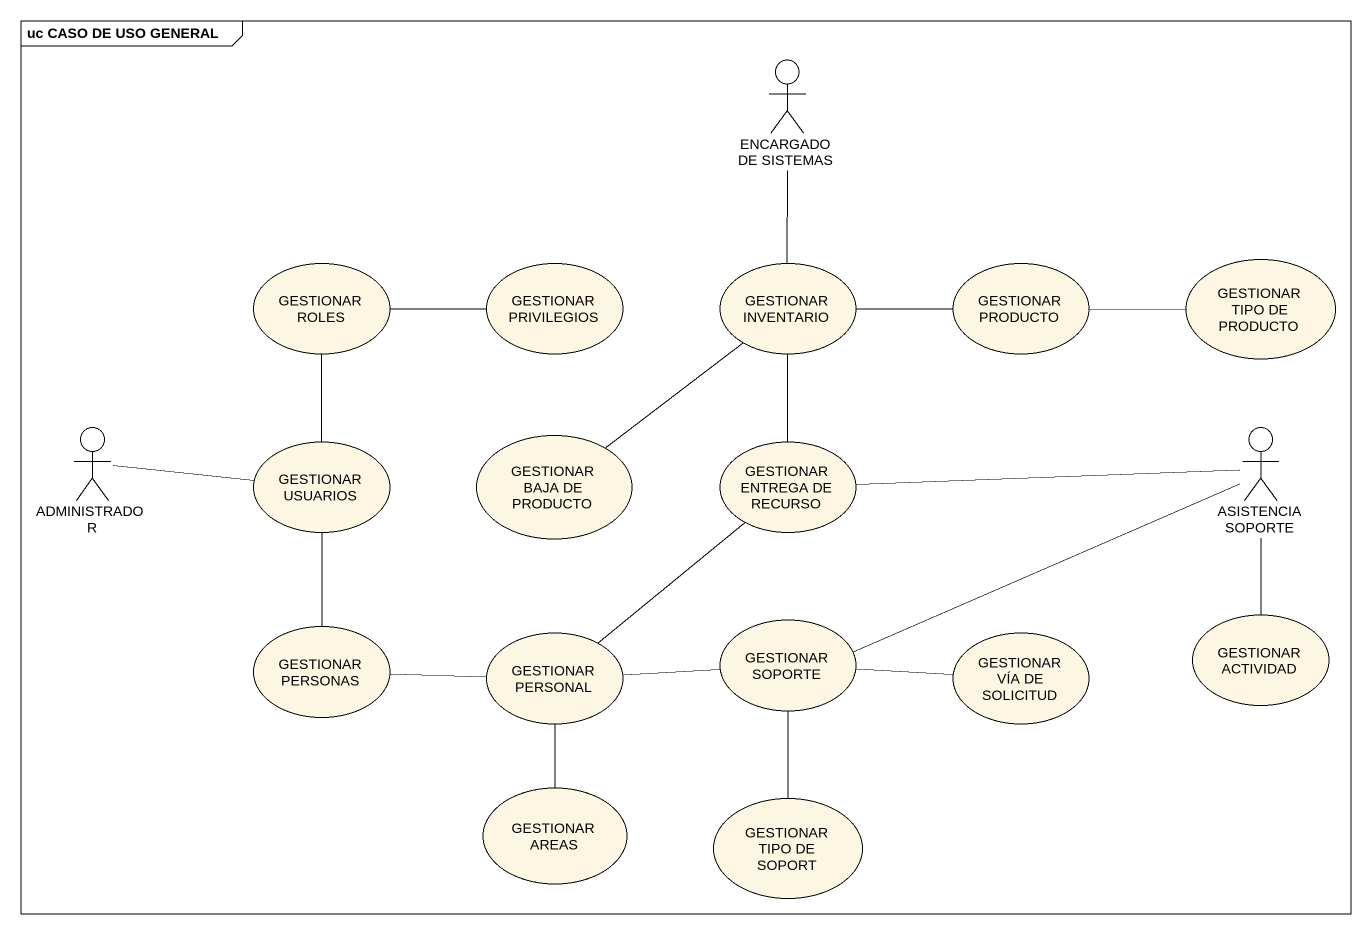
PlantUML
@startuml
mainframe uc CASO DE USO GENERAL
actor "ENCARGADO DE SISTEMAS" as ENCARGADO_DE_SISTEMAS
usecase "GESTIONAR ROLES" as GESTIONAR_ROLES
usecase "GESTIONAR PRIVILEGIOS" as GESTIONAR_PRIVILEGIOS
usecase "GESTIONAR INVENTARIO" as GESTIONAR_INVENTARIO
usecase "GESTIONAR PRODUCTO" as GESTIONAR_PRODUCTO
usecase "GESTIONAR TIPO DE PRODUCTO" as GESTIONAR_TIPO_DE_PRODUCTO
actor ADMINISTRADOR
usecase "GESTIONAR USUARIOS" as GESTIONAR_USUARIOS
usecase "GESTIONAR BAJA DE PRODUCTO" as GESTIONAR_BAJA_DE_PRODUCTO
usecase "GESTIONAR ENTREGA DE RECURSO" as GESTIONAR_ENTREGA_DE_RECURSO
actor "ASISTENCIA SOPORTE" as ASISTENCIA_SOPORTE
usecase "GESTIONAR PERSONAS" as GESTIONAR_PERSONAS
usecase "GESTIONAR SOPORTE" as GESTIONAR_SOPORTE
usecase "GESTIONAR ACTIVIDAD" as GESTIONAR_ACTIVIDAD
usecase "GESTIONAR PERSONAL" as GESTIONAR_PERSONAL
usecase "GESTIONAR VÍA DE SOLICITUD" as GESTIONAR_VÍA_DE_SOLICITUD
usecase "GESTIONAR AREAS" as GESTIONAR_AREAS
usecase "GESTIONAR TIPO DE SOPORT" as GESTIONAR_TIPO_DE_SOPORT
ENCARGADO_DE_SISTEMAS -- GESTIONAR_INVENTARIO
GESTIONAR_ROLES -right- GESTIONAR_PRIVILEGIOS
GESTIONAR_INVENTARIO -right- GESTIONAR_PRODUCTO
GESTIONAR_INVENTARIO -- GESTIONAR_BAJA_DE_PRODUCTO
GESTIONAR_PRODUCTO -right- GESTIONAR_TIPO_DE_PRODUCTO
ADMINISTRADOR -right- GESTIONAR_USUARIOS
GESTIONAR_USUARIOS -up- GESTIONAR_ROLES
GESTIONAR_USUARIOS -- GESTIONAR_PERSONAS
GESTIONAR_ENTREGA_DE_RECURSO -up- GESTIONAR_INVENTARIO
ASISTENCIA_SOPORTE -left- GESTIONAR_ENTREGA_DE_RECURSO
ASISTENCIA_SOPORTE -left- GESTIONAR_SOPORTE
ASISTENCIA_SOPORTE -- GESTIONAR_ACTIVIDAD
GESTIONAR_PERSONAS -right- GESTIONAR_PERSONAL
GESTIONAR_SOPORTE -- GESTIONAR_TIPO_DE_SOPORT
GESTIONAR_PERSONAL -up- GESTIONAR_ENTREGA_DE_RECURSO
GESTIONAR_PERSONAL -right- GESTIONAR_SOPORTE
GESTIONAR_PERSONAL -- GESTIONAR_AREAS
GESTIONAR_VÍA_DE_SOLICITUD -left- GESTIONAR_SOPORTE
@enduml
